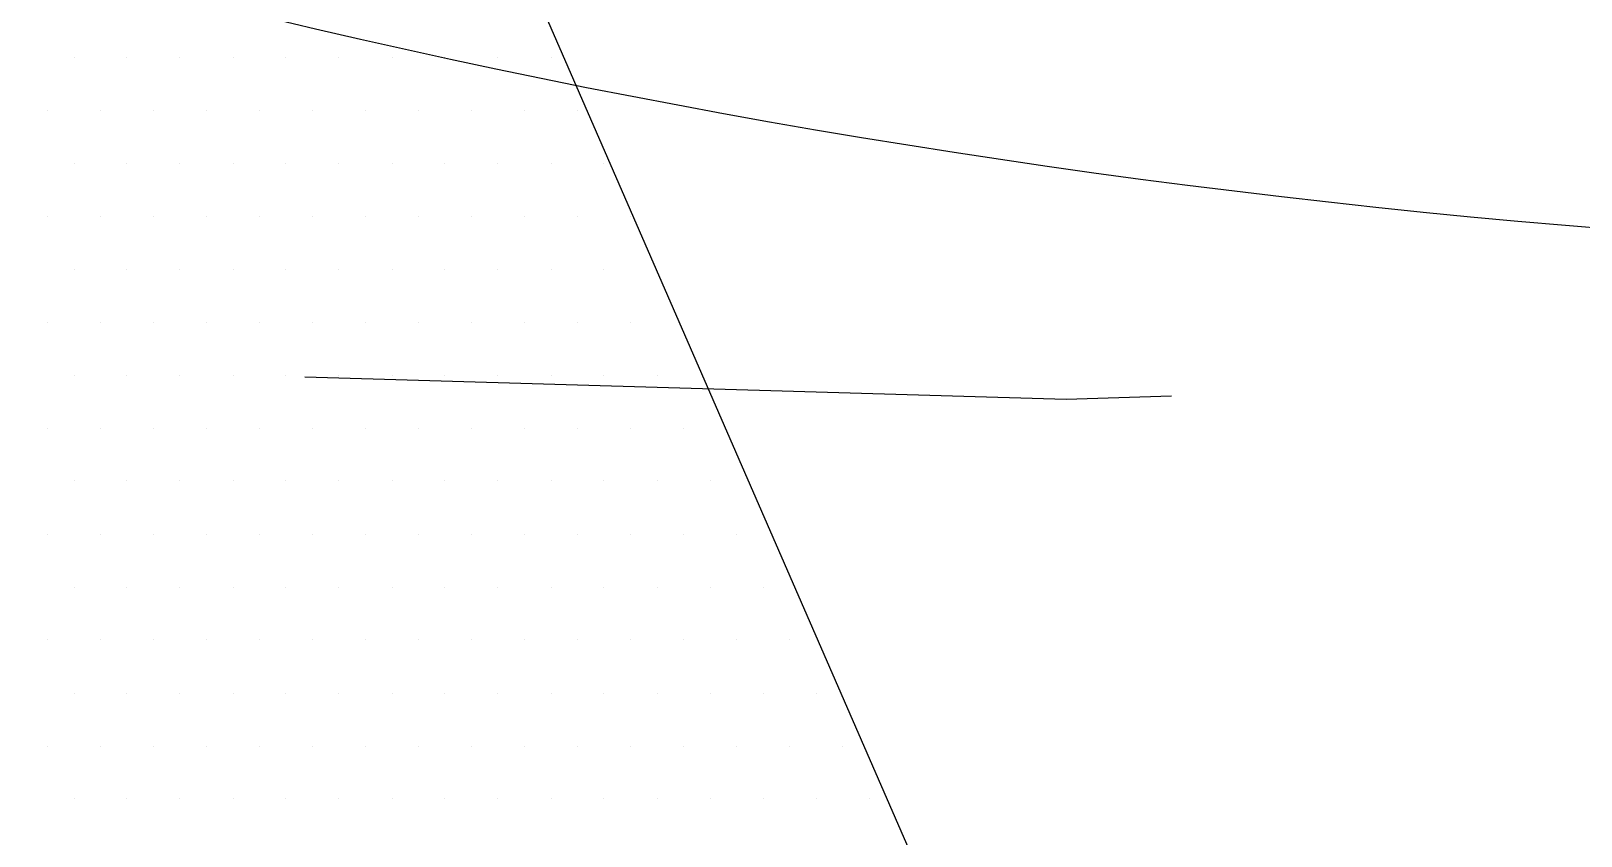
# Model space of a CAD drawing. Header units: metres. Extents: x 9606 to 9900, y 4805 to 4952.
# Drawn here: x 9831.876 to 9832.1979, y 4844.5591 to 4844.7264 of the extents above; entities that cross this region are included whole.
import ezdxf

# ---------------------------------------------------------------- set-up
doc = ezdxf.new("R2010")
doc.units = ezdxf.units.M
doc.header["$LTSCALE"] = 2
doc.linetypes.add('CACHEX2', pattern=[0.75, 0.5, -0.25])
for name, color, linetype in [('CARTOUCHE', 7, 'Continuous'), ('LOGO', 4, 'Continuous'), ('rosace', 7, 'Continuous')]:
    doc.layers.add(name, color=color, linetype=linetype)

# ---------------------------------------------------------------- blocks, each defined once
blk = doc.blocks.new('A$C715108E3')
at = {"layer": 'LOGO', "color": 131}
for p, q in [((-11.7628, -23.6976), (-11.7628, -23.6976)), ((-11.6713, -23.6976), (-11.6713, -23.6976)), ((-11.5795, -23.6976), (-11.5795, -23.6976)), ((-11.4877, -23.6976), (-11.4877, -23.6976)), ((-11.3966, -23.6976), (-11.3966, -23.6976)), ((-11.3046, -23.6976), (-11.3046, -23.6976)), ((-11.2126, -23.6976), (-11.2126, -23.6976)), ((-11.1213, -23.6976), (-11.1213, -23.6976)), ((-11.0293, -23.6976), (-11.0293, -23.6976)), ((-10.9374, -23.6976), (-10.9374, -23.6976)), ((-11.8091, -23.7891), (-11.8091, -23.7891)), ((-11.7174, -23.7891), (-11.7174, -23.7891)), ((-11.6252, -23.7891), (-11.6252, -23.7891)), ((-11.5338, -23.7891), (-11.5338, -23.7891)), ((-11.442, -23.7891), (-11.442, -23.7891)), ((-11.3501, -23.7891), (-11.3501, -23.7891)), ((-11.2587, -23.7891), (-11.2587, -23.7891)), ((-11.1668, -23.7891), (-11.1668, -23.7891)), ((-11.0748, -23.7891), (-11.0748, -23.7891)), ((-10.9835, -23.7891), (-10.9835, -23.7891)), ((-10.8917, -23.7891), (-10.8917, -23.7891)), ((-11.7628, -23.8804), (-11.7628, -23.8804)), ((-11.6713, -23.8804), (-11.6713, -23.8804)), ((-11.5795, -23.8804), (-11.5795, -23.8804)), ((-11.4877, -23.8804), (-11.4877, -23.8804)), ((-11.3966, -23.8804), (-11.3966, -23.8804)), ((-11.3046, -23.8804), (-11.3046, -23.8804)), ((-11.2126, -23.8804), (-11.2126, -23.8804)), ((-11.1213, -23.8804), (-11.1213, -23.8804)), ((-11.0293, -23.8804), (-11.0293, -23.8804)), ((-10.9374, -23.8804), (-10.9374, -23.8804)), ((-10.846, -23.8804), (-10.846, -23.8804)), ((-11.8091, -23.973), (-11.8091, -23.973)), ((-11.7174, -23.973), (-11.7174, -23.973)), ((-11.6252, -23.973), (-11.6252, -23.973)), ((-11.5338, -23.973), (-11.5338, -23.973)), ((-11.442, -23.973), (-11.442, -23.973)), ((-11.3501, -23.973), (-11.3501, -23.973)), ((-11.2587, -23.973), (-11.2587, -23.973)), ((-11.1668, -23.973), (-11.1668, -23.973)), ((-11.0748, -23.973), (-11.0748, -23.973)), ((-10.9835, -23.973), (-10.9835, -23.973)), ((-10.8917, -23.973), (-10.8917, -23.973)), ((-10.7995, -23.973), (-10.7995, -23.973)), ((-11.7628, -24.0642), (-11.7628, -24.0642)), ((-11.6713, -24.0642), (-11.6713, -24.0642)), ((-11.5795, -24.0642), (-11.5795, -24.0642)), ((-11.4877, -24.0642), (-11.4877, -24.0642)), ((-11.3966, -24.0642), (-11.3966, -24.0642)), ((-11.3046, -24.0642), (-11.3046, -24.0642)), ((-11.2126, -24.0642), (-11.2126, -24.0642)), ((-11.1213, -24.0642), (-11.1213, -24.0642)), ((-11.0293, -24.0642), (-11.0293, -24.0642)), ((-10.9374, -24.0642), (-10.9374, -24.0642)), ((-10.846, -24.0642), (-10.846, -24.0642)), ((-11.8091, -24.1555), (-11.8091, -24.1555)), ((-11.7174, -24.1555), (-11.7174, -24.1555)), ((-11.6252, -24.1555), (-11.6252, -24.1555)), ((-11.5338, -24.1555), (-11.5338, -24.1555)), ((-11.442, -24.1555), (-11.442, -24.1555)), ((-11.3501, -24.1555), (-11.3501, -24.1555)), ((-11.2587, -24.1555), (-11.2587, -24.1555)), ((-11.1668, -24.1555), (-11.1668, -24.1555)), ((-11.0748, -24.1555), (-11.0748, -24.1555)), ((-10.9835, -24.1555), (-10.9835, -24.1555)), ((-10.8917, -24.1555), (-10.8917, -24.1555)), ((-10.7995, -24.1555), (-10.7995, -24.1555)), ((-11.7628, -24.2481), (-11.7628, -24.2481)), ((-11.6713, -24.2481), (-11.6713, -24.2481)), ((-11.5795, -24.2481), (-11.5795, -24.2481)), ((-11.4877, -24.2481), (-11.4877, -24.2481)), ((-11.3966, -24.2481), (-11.3966, -24.2481)), ((-11.3046, -24.2481), (-11.3046, -24.2481)), ((-11.2126, -24.2481), (-11.2126, -24.2481)), ((-11.1213, -24.2481), (-11.1213, -24.2481)), ((-11.0293, -24.2481), (-11.0293, -24.2481)), ((-10.9374, -24.2481), (-10.9374, -24.2481)), ((-10.846, -24.2481), (-10.846, -24.2481)), ((-10.754, -24.2481), (-10.754, -24.2481)), ((-11.8091, -24.3394), (-11.8091, -24.3394)), ((-11.7174, -24.3394), (-11.7174, -24.3394)), ((-11.6252, -24.3394), (-11.6252, -24.3394)), ((-11.5338, -24.3394), (-11.5338, -24.3394)), ((-11.442, -24.3394), (-11.442, -24.3394)), ((-11.3501, -24.3394), (-11.3501, -24.3394)), ((-11.2587, -24.3394), (-11.2587, -24.3394)), ((-11.1668, -24.3394), (-11.1668, -24.3394)), ((-11.0748, -24.3394), (-11.0748, -24.3394)), ((-10.9835, -24.3394), (-10.9835, -24.3394)), ((-10.8917, -24.3394), (-10.8917, -24.3394)), ((-10.7995, -24.3394), (-10.7995, -24.3394)), ((-10.7084, -24.3394), (-10.7084, -24.3394)), ((-11.7628, -24.4306), (-11.7628, -24.4306)), ((-11.6713, -24.4306), (-11.6713, -24.4306)), ((-11.5795, -24.4306), (-11.5795, -24.4306)), ((-11.4877, -24.4306), (-11.4877, -24.4306)), ((-11.3966, -24.4306), (-11.3966, -24.4306)), ((-11.3046, -24.4306), (-11.3046, -24.4306)), ((-11.2126, -24.4306), (-11.2126, -24.4306)), ((-11.1213, -24.4306), (-11.1213, -24.4306)), ((-11.0293, -24.4306), (-11.0293, -24.4306)), ((-10.9374, -24.4306), (-10.9374, -24.4306)), ((-10.846, -24.4306), (-10.846, -24.4306)), ((-10.754, -24.4306), (-10.754, -24.4306)), ((-10.6619, -24.4306), (-10.6619, -24.4306)), ((-11.8091, -24.5232), (-11.8091, -24.5232)), ((-11.7174, -24.5232), (-11.7174, -24.5232)), ((-11.6252, -24.5232), (-11.6252, -24.5232)), ((-11.5338, -24.5232), (-11.5338, -24.5232)), ((-11.442, -24.5232), (-11.442, -24.5232)), ((-11.3501, -24.5232), (-11.3501, -24.5232)), ((-11.2587, -24.5232), (-11.2587, -24.5232)), ((-11.1668, -24.5232), (-11.1668, -24.5232)), ((-11.0748, -24.5232), (-11.0748, -24.5232)), ((-10.9835, -24.5232), (-10.9835, -24.5232)), ((-10.8917, -24.5232), (-10.8917, -24.5232)), ((-10.7995, -24.5232), (-10.7995, -24.5232)), ((-10.7084, -24.5232), (-10.7084, -24.5232)), ((-10.6166, -24.5232), (-10.6166, -24.5232)), ((-11.7628, -24.6147), (-11.7628, -24.6147)), ((-11.6713, -24.6147), (-11.6713, -24.6147)), ((-11.5795, -24.6147), (-11.5795, -24.6147)), ((-11.4877, -24.6147), (-11.4877, -24.6147)), ((-11.3966, -24.6147), (-11.3966, -24.6147)), ((-11.3046, -24.6147), (-11.3046, -24.6147)), ((-11.2126, -24.6147), (-11.2126, -24.6147)), ((-11.1213, -24.6147), (-11.1213, -24.6147)), ((-11.0293, -24.6147), (-11.0293, -24.6147)), ((-10.9374, -24.6147), (-10.9374, -24.6147)), ((-10.846, -24.6147), (-10.846, -24.6147)), ((-10.754, -24.6147), (-10.754, -24.6147)), ((-10.6619, -24.6147), (-10.6619, -24.6147)), ((-10.5703, -24.6147), (-10.5703, -24.6147)), ((-11.8091, -24.7059), (-11.8091, -24.7059)), ((-11.7174, -24.7059), (-11.7174, -24.7059)), ((-11.6252, -24.7059), (-11.6252, -24.7059)), ((-11.5338, -24.7059), (-11.5338, -24.7059)), ((-11.442, -24.7059), (-11.442, -24.7059)), ((-11.3501, -24.7059), (-11.3501, -24.7059)), ((-11.2587, -24.7059), (-11.2587, -24.7059)), ((-11.1668, -24.7059), (-11.1668, -24.7059)), ((-11.0748, -24.7059), (-11.0748, -24.7059)), ((-10.9835, -24.7059), (-10.9835, -24.7059)), ((-10.8917, -24.7059), (-10.8917, -24.7059)), ((-10.7995, -24.7059), (-10.7995, -24.7059)), ((-10.7084, -24.7059), (-10.7084, -24.7059)), ((-10.6166, -24.7059), (-10.6166, -24.7059)), ((-10.5248, -24.7059), (-10.5248, -24.7059)), ((-11.7628, -24.7985), (-11.7628, -24.7985)), ((-11.6713, -24.7985), (-11.6713, -24.7985)), ((-11.5795, -24.7985), (-11.5795, -24.7985)), ((-11.4877, -24.7985), (-11.4877, -24.7985)), ((-11.3966, -24.7985), (-11.3966, -24.7985)), ((-11.3046, -24.7985), (-11.3046, -24.7985)), ((-11.2126, -24.7985), (-11.2126, -24.7985)), ((-11.1213, -24.7985), (-11.1213, -24.7985)), ((-11.0293, -24.7985), (-11.0293, -24.7985)), ((-10.9374, -24.7985), (-10.9374, -24.7985)), ((-10.846, -24.7985), (-10.846, -24.7985)), ((-10.754, -24.7985), (-10.754, -24.7985)), ((-10.6619, -24.7985), (-10.6619, -24.7985)), ((-10.5703, -24.7985), (-10.5703, -24.7985)), ((-10.479, -24.7985), (-10.479, -24.7985)), ((-11.8091, -24.8898), (-11.8091, -24.8898)), ((-11.7174, -24.8898), (-11.7174, -24.8898)), ((-11.6252, -24.8898), (-11.6252, -24.8898)), ((-11.5338, -24.8898), (-11.5338, -24.8898)), ((-11.442, -24.8898), (-11.442, -24.8898)), ((-11.3501, -24.8898), (-11.3501, -24.8898)), ((-11.2587, -24.8898), (-11.2587, -24.8898)), ((-11.1668, -24.8898), (-11.1668, -24.8898)), ((-11.0748, -24.8898), (-11.0748, -24.8898)), ((-10.9835, -24.8898), (-10.9835, -24.8898)), ((-10.8917, -24.8898), (-10.8917, -24.8898)), ((-10.7995, -24.8898), (-10.7995, -24.8898)), ((-10.7084, -24.8898), (-10.7084, -24.8898)), ((-10.6166, -24.8898), (-10.6166, -24.8898)), ((-10.5248, -24.8898), (-10.5248, -24.8898)), ((-10.4327, -24.8898), (-10.4327, -24.8898)), ((-11.7628, -24.9811), (-11.7628, -24.9811)), ((-11.6713, -24.9811), (-11.6713, -24.9811)), ((-11.5795, -24.9811), (-11.5795, -24.9811)), ((-11.4877, -24.9811), (-11.4877, -24.9811)), ((-11.3966, -24.9811), (-11.3966, -24.9811)), ((-11.3046, -24.9811), (-11.3046, -24.9811)), ((-11.2126, -24.9811), (-11.2126, -24.9811)), ((-11.1213, -24.9811), (-11.1213, -24.9811)), ((-11.0293, -24.9811), (-11.0293, -24.9811)), ((-10.9374, -24.9811), (-10.9374, -24.9811)), ((-10.846, -24.9811), (-10.846, -24.9811)), ((-10.754, -24.9811), (-10.754, -24.9811)), ((-10.6619, -24.9811), (-10.6619, -24.9811)), ((-10.5703, -24.9811), (-10.5703, -24.9811)), ((-10.479, -24.9811), (-10.479, -24.9811)), ((-10.3868, -24.9811), (-10.3868, -24.9811))]:
    blk.add_line(p, q, dxfattribs=at)
blk.add_lwpolyline([(-19.4659, -20.0075), (-15.0643, -20.4719), (-16.7516, -22.8048), (-16.3741, -23.1322), (-15.8207, -23.5348), (-15.4563, -23.799), (-13.7331, -21.4856), (-11.9601, -25.3945), (-11.4761, -25.5469), (-10.7095, -25.798), (-10.0926, -25.8741), (-9.9674, -25.8741), (-12.5584, -19.9248), (-11.816, -18.9068), (-10.4959, -20.6166), (-9.7792, -22.2122), (-8.7979, -20.9179), (-8.1187, -22.4645), (-6.9489, -21.0191), (-7.6382, -19.3811), (-6.116, -17.2939)], dxfattribs=at)
blk = doc.blocks.new('A$C581E6685')
at = {"layer": 'rosace', "color": 32, "linetype": 'CACHEX2', "ltscale": 1.5}
blk.add_ellipse((-38.0538, 23.8138), major_axis=(-19.0311, -3.534), ratio=0.590567, dxfattribs=at)
at = {"layer": 'rosace', "color": 32}
blk.add_ellipse((-37.6144, 23.8499), major_axis=(-13.5768, -4.2839), ratio=0.791971, dxfattribs=at)
at = {"layer": 'CARTOUCHE'}
blk.add_blockref('A$C715108E3', (-31.6739, 36.3189), dxfattribs=at)

msp = doc.modelspace()

# ---------------------------------------------------------------- linework, layer by layer
at = {"layer": 'CARTOUCHE'}
msp.add_rational_spline([(9829.64323, 4848.05468), (9829.64323, 4845.87645), (9829.64323, 4843.69822), (9829.64323, 4842.93022), (9830.41123, 4842.93022), (9839.51909, 4842.93022), (9848.62694, 4842.93022), (9849.39494, 4842.93022), (9849.39494, 4843.69822), (9849.39494, 4845.87645), (9849.39494, 4848.05468), (9849.39494, 4848.82268), (9848.62694, 4848.82268), (9839.51909, 4848.82268), (9830.41123, 4848.82268), (9829.64323, 4848.82268), (9829.64323, 4848.05468)], [1, 1, 1, 0.707106781187, 1, 1, 1, 0.707106781187, 1, 1, 1, 0.707106781187, 1, 1, 1, 0.707106781187, 1], degree=2, knots=[0, 0, 0, 1, 1, 2.570796, 2.570796, 3.570796, 3.570796, 5.141593, 5.141593, 6.141593, 6.141593, 7.712389, 7.712389, 8.712389, 8.712389, 10.283185, 10.283185, 10.283185], dxfattribs=at)

# ---------------------------------------------------------------- block references
at = {"layer": 'CARTOUCHE', "xscale": 0.12, "yscale": 0.12, "zscale": 0.12}
msp.add_blockref('A$C581E6685', (9837.09738, 4843.20633), dxfattribs=at)

doc.saveas('drawing.dxf')
